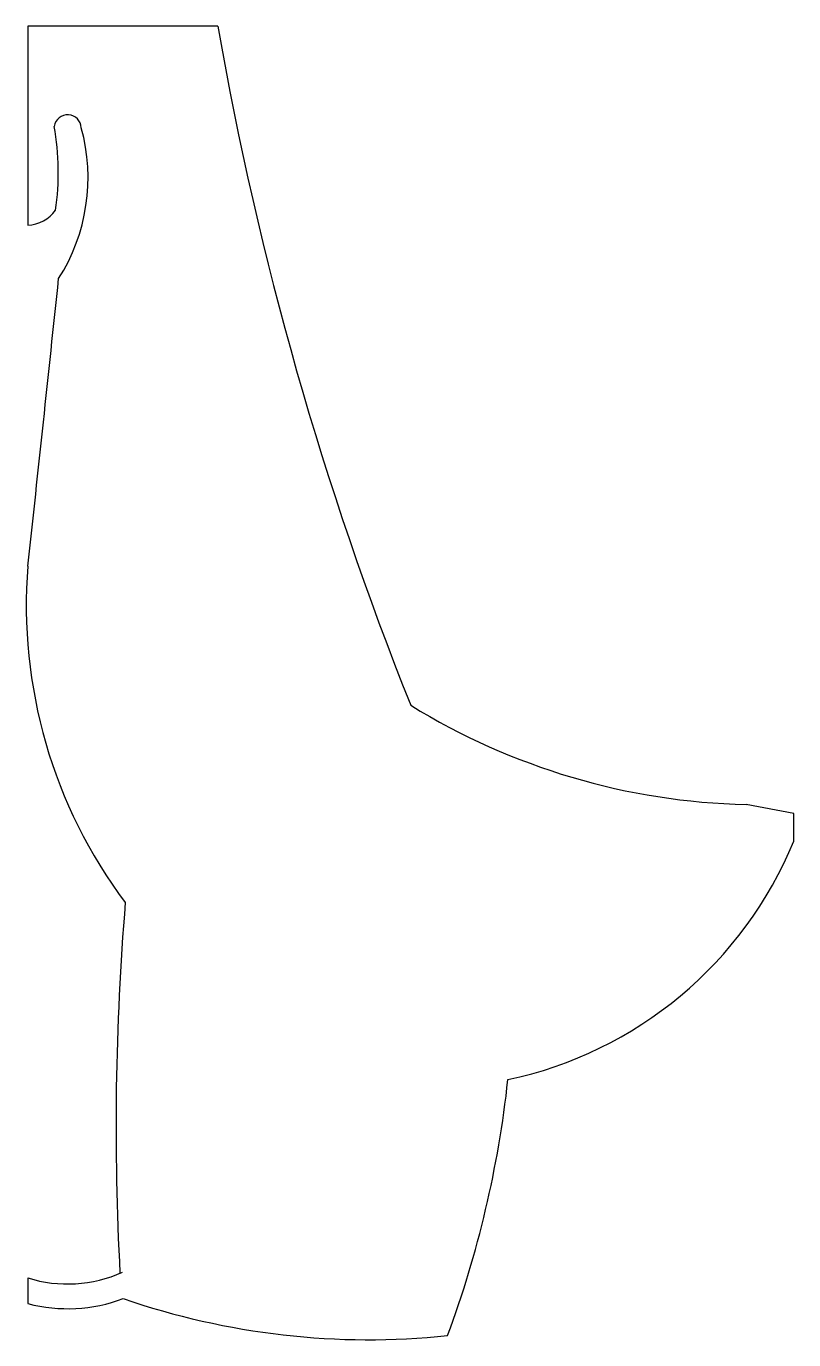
# Model space of a CAD drawing. Header units: metres. Extents: x -0.001 to 0.31, y -0.532 to 0.
import ezdxf

# ---------------------------------------------------------------- set-up
doc = ezdxf.new("R2010")
doc.units = ezdxf.units.M

msp = doc.modelspace()

# ---------------------------------------------------------------- linework, layer by layer
for p, q in [((0, 0), (0, -0.08052797862109173)), ((0.0768939273809508, 0), (0, 0)), ((0.3100000000000023, -0.3187767157033647), (0.2907391311416347, -0.315181691483275)), ((0.3100000000000023, -0.3300000000000125), (0.3100000000000023, -0.3187767157033647)), ((0, -0.50688925032307), (0, -0.5172918465711689))]:
    msp.add_line(p, q)
for centre, radius, start, end in [((1.433974516468055, 0.2368489300041858), 1.377593968091153, 189.9000185142584, 201.811415914227), ((0.01613350139942327, -0.04136278491807843), 0.005493402198766899, 2.337921236960454, 171.3165037943168), ((-0.09514617979678519, -0.0590928073768282), 0.1074640142060787, 351.7485641661789, 9.945034642692006), ((-0.05166691299805848, -0.06132917090201317), 0.07601952854226096, 327.4977316921052, 15.40236723701413), ((-0.0005868966478033144, -0.06598597812819662), 0.01455383887538145, 272.3111305359316, 324.1203181275101), ((-28.40816388159826, 2.877387092034269), 28.57636874119863, 353.7803401178718, 354.0150795336207), ((0.1997739067476516, -0.2346471472436633), 0.2004181623643204, 175.4046921992323, 216.8622662314375), ((0.2970477761052166, -0.04450692366430076), 0.2707482759596673, 238.3553918690274, 268.6648430349579), ((0.1608646316875877, -0.268965179115753), 0.1611415757712944, 281.9791031554455, 337.7427828525277), ((1.140258301882824, -0.4457532698787361), 1.104579611762542, 175.2807959771564, 183.0737839034104), ((-0.2362940405814129, -0.3799369982153848), 0.43312511424966, 339.6906002891926, 353.815514623603), ((0.0160693529667526, -0.4557993074447495), 0.05355750524511343, 252.5400402444832, 294.4559096162757), ((0.01606935296672418, -0.4557993074447779), 0.06355750524509195, 255.3548580958146, 290.7001248959587), ((0.1381656713532493, -0.2257932947118206), 0.3061266605614839, 251.0069047551786, 275.9510589983187)]:
    msp.add_arc(centre, radius, start, end)

doc.saveas('drawing.dxf')
